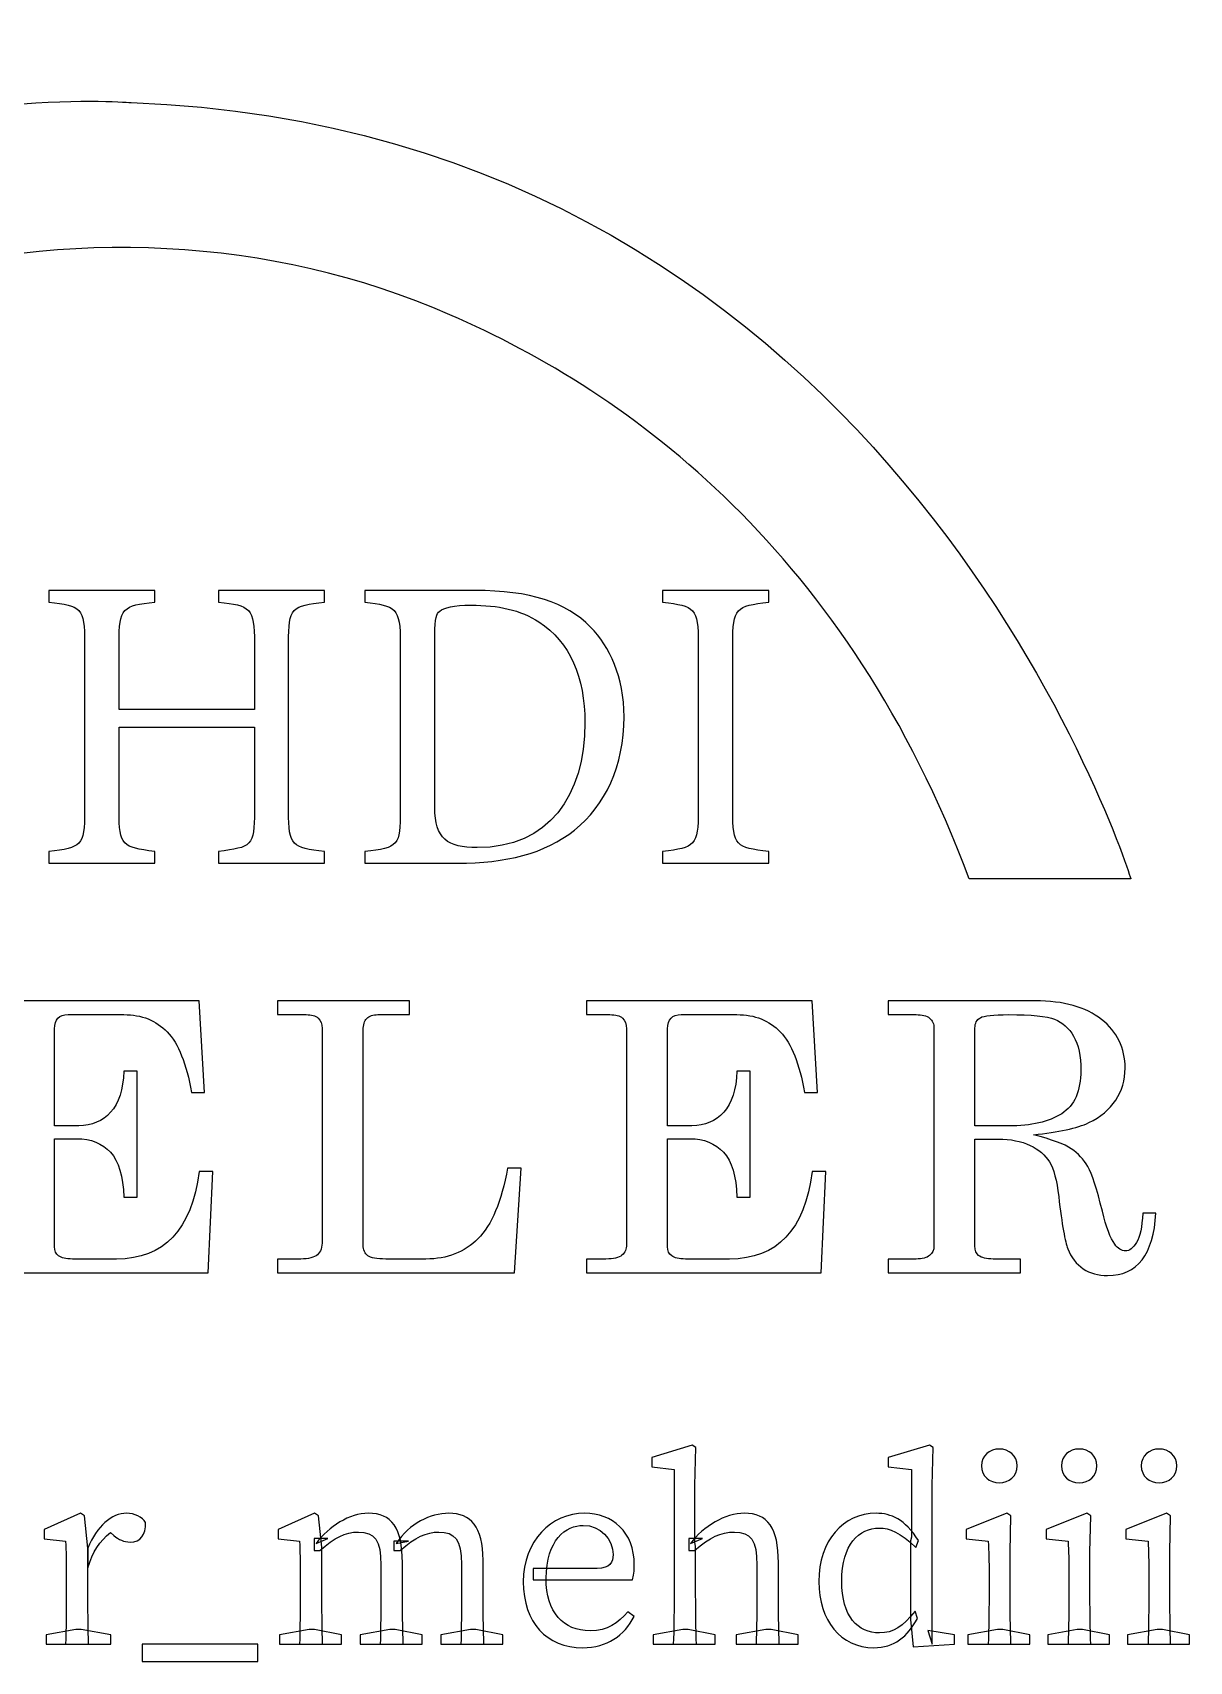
# Model space of a CAD drawing. Header units: millimetres. Extents: x -17 to 16.5, y -15.4 to 14.8.
# Drawn here: x -0.79 to 16.54, y -14.95 to 9.45 of the extents above; entities that cross this region are included whole.
import ezdxf

# ---------------------------------------------------------------- set-up
doc = ezdxf.new("R2010")
doc.units = ezdxf.units.MM
doc.header["$MEASUREMENT"] = 0
doc.layers.add('Layer 1', color=7, linetype='Continuous')

msp = doc.modelspace()

# ---------------------------------------------------------------- linework, layer by layer
at = {"layer": 'Layer 1', "color": 250}
for points, knots in [([(-12.9946, -3.2279), (-12.9946, -3.2279), (-11.08, 3.4419), (-3.1186, 5.708), (-0.2757, 6.5172), (2.7535, 6.399), (5.4645, 5.2215), (8.1954, 4.0357), (11.4279, 1.6344), (13.241, -3.2279), (13.241, -3.2279), (15.6627, -3.2279), (15.6627, -3.2279), (15.6627, -3.2279), (12.1917, 7.9929), (0.6882, 8.3965), (0.6882, 8.3965), (-10.4921, 9.446), (-15.7391, -3.2279), (-15.7391, -3.2279), (-12.9946, -3.2279), (-12.9946, -3.2279)], [0, 0, 0, 0, 0.1428571, 0.1428571, 0.1428571, 0.2857143, 0.2857143, 0.2857143, 0.4285714, 0.4285714, 0.4285714, 0.5714286, 0.5714286, 0.5714286, 0.7142857, 0.7142857, 0.7142857, 0.8571429, 0.8571429, 0.8571429, 1, 1, 1, 1]), ([(3.5865, 0.9149), (3.0943, 0.8646), (3.0467, 0.833), (3.0467, 0.3054), (3.0467, 0.3054), (3.0467, -2.2137), (3.0467, -2.2137), (3.0467, -2.7415), (3.1001, -2.7601), (3.5865, -2.8166), (3.5865, -2.8166), (3.5865, -2.9925), (3.5865, -2.9925), (3.5865, -2.9925), (1.9967, -2.9925), (1.9967, -2.9925), (1.9967, -2.9925), (1.9967, -2.8166), (1.9967, -2.8166), (2.4893, -2.7538), (2.5364, -2.7415), (2.5364, -2.2137), (2.5364, -2.2137), (2.5364, -0.9572), (2.5364, -0.9572), (2.5364, -0.9572), (0.508, -0.9572), (0.508, -0.9572), (0.508, -0.9572), (0.508, -2.2137), (0.508, -2.2137), (0.508, -2.7348), (0.5552, -2.7538), (1.0417, -2.8166), (1.0417, -2.8166), (1.0417, -2.9925), (1.0417, -2.9925), (1.0417, -2.9925), (-0.5421, -2.9925), (-0.5421, -2.9925), (-0.5421, -2.9925), (-0.5421, -2.8166), (-0.5421, -2.8166), (-0.0616, -2.7601), (-0.0082, -2.7415), (-0.0082, -2.2137), (-0.0082, -2.2137), (-0.0082, 0.3054), (-0.0082, 0.3054), (-0.0082, 0.833), (-0.0616, 0.8646), (-0.5421, 0.9149), (-0.5421, 0.9149), (-0.5421, 1.0907), (-0.5421, 1.0907), (-0.5421, 1.0907), (1.0417, 1.0907), (1.0417, 1.0907), (1.0417, 1.0907), (1.0417, 0.9149), (1.0417, 0.9149), (0.5672, 0.8708), (0.508, 0.8269), (0.508, 0.3054), (0.508, 0.3054), (0.508, -0.6933), (0.508, -0.6933), (0.508, -0.6933), (2.5364, -0.6933), (2.5364, -0.6933), (2.5364, -0.6933), (2.5364, 0.3054), (2.5364, 0.3054), (2.5364, 0.8269), (2.4714, 0.8708), (1.9967, 0.9149), (1.9967, 0.9149), (1.9967, 1.0907), (1.9967, 1.0907), (1.9967, 1.0907), (3.5865, 1.0907), (3.5865, 1.0907), (3.5865, 1.0907), (3.5865, 0.9149), (3.5865, 0.9149)], [0, 0, 0, 0, 0.0357143, 0.0357143, 0.0357143, 0.0714286, 0.0714286, 0.0714286, 0.1071429, 0.1071429, 0.1071429, 0.1428571, 0.1428571, 0.1428571, 0.1785714, 0.1785714, 0.1785714, 0.2142857, 0.2142857, 0.2142857, 0.25, 0.25, 0.25, 0.2857143, 0.2857143, 0.2857143, 0.3214286, 0.3214286, 0.3214286, 0.3571429, 0.3571429, 0.3571429, 0.3928571, 0.3928571, 0.3928571, 0.4285714, 0.4285714, 0.4285714, 0.4642857, 0.4642857, 0.4642857, 0.5, 0.5, 0.5, 0.5357143, 0.5357143, 0.5357143, 0.5714286, 0.5714286, 0.5714286, 0.6071429, 0.6071429, 0.6071429, 0.6428571, 0.6428571, 0.6428571, 0.6785714, 0.6785714, 0.6785714, 0.7142857, 0.7142857, 0.7142857, 0.75, 0.75, 0.75, 0.7857143, 0.7857143, 0.7857143, 0.8214286, 0.8214286, 0.8214286, 0.8571429, 0.8571429, 0.8571429, 0.8928571, 0.8928571, 0.8928571, 0.9285714, 0.9285714, 0.9285714, 0.9642857, 0.9642857, 0.9642857, 1, 1, 1, 1]), ([(5.8362, 1.0907), (6.6726, 1.0907), (7.2004, 0.9149), (7.5683, 0.5442), (7.8589, 0.2425), (8.0724, -0.1971), (8.0724, -0.8001), (8.0724, -1.5353), (7.7879, -2.132), (7.3311, -2.4962), (6.88, -2.8545), (6.3047, -2.9925), (5.575, -2.9925), (5.575, -2.9925), (4.1871, -2.9925), (4.1871, -2.9925), (4.1871, -2.9925), (4.1871, -2.8166), (4.1871, -2.8166), (4.6972, -2.7665), (4.721, -2.7224), (4.721, -2.2075), (4.721, -2.2075), (4.721, 0.2992), (4.721, 0.2992), (4.721, 0.8394), (4.6497, 0.8646), (4.1871, 0.9149), (4.1871, 0.9149), (4.1871, 1.0907), (4.1871, 1.0907), (4.1871, 1.0907), (5.8362, 1.0907), (5.8362, 1.0907)], [0, 0, 0, 0, 0.0909091, 0.0909091, 0.0909091, 0.1818182, 0.1818182, 0.1818182, 0.2727273, 0.2727273, 0.2727273, 0.3636364, 0.3636364, 0.3636364, 0.4545455, 0.4545455, 0.4545455, 0.5454545, 0.5454545, 0.5454545, 0.6363636, 0.6363636, 0.6363636, 0.7272727, 0.7272727, 0.7272727, 0.8181818, 0.8181818, 0.8181818, 0.9090909, 0.9090909, 0.9090909, 1, 1, 1, 1]), ([(8.6491, -2.9925), (8.6491, -2.9925), (8.6491, -2.8166), (8.6491, -2.8166), (9.1356, -2.7601), (9.1831, -2.7348), (9.1831, -2.2009), (9.1831, -2.2009), (9.1831, 0.2929), (9.1831, 0.2929), (9.1831, 0.833), (9.1356, 0.8581), (8.6491, 0.9149), (8.6491, 0.9149), (8.6491, 1.0907), (8.6491, 1.0907), (8.6491, 1.0907), (10.2387, 1.0907), (10.2387, 1.0907), (10.2387, 1.0907), (10.2387, 0.9149), (10.2387, 0.9149), (9.7463, 0.8581), (9.6992, 0.833), (9.6992, 0.2929), (9.6992, 0.2929), (9.6992, -2.2009), (9.6992, -2.2009), (9.6992, -2.7415), (9.7463, -2.7601), (10.2387, -2.8166), (10.2387, -2.8166), (10.2387, -2.9925), (10.2387, -2.9925), (10.2387, -2.9925), (8.6491, -2.9925), (8.6491, -2.9925)], [0, 0, 0, 0, 0.0833333, 0.0833333, 0.0833333, 0.1666667, 0.1666667, 0.1666667, 0.25, 0.25, 0.25, 0.3333333, 0.3333333, 0.3333333, 0.4166667, 0.4166667, 0.4166667, 0.5, 0.5, 0.5, 0.5833333, 0.5833333, 0.5833333, 0.6666667, 0.6666667, 0.6666667, 0.75, 0.75, 0.75, 0.8333333, 0.8333333, 0.8333333, 0.9166667, 0.9166667, 0.9166667, 1, 1, 1, 1]), ([(5.2371, -2.1572), (5.2371, -2.628), (5.4269, -2.7601), (5.8717, -2.7601), (6.9393, -2.7601), (7.485, -1.9877), (7.485, -0.888), (7.485, -0.2034), (7.2656, 0.3181), (6.7971, 0.6196), (6.5242, 0.8016), (6.18, 0.8708), (5.7828, 0.8708), (5.5158, 0.8708), (5.3735, 0.833), (5.3139, 0.7829), (5.2605, 0.7453), (5.2371, 0.6761), (5.2371, 0.4311), (5.2371, 0.4311), (5.2371, -2.1572), (5.2371, -2.1572)], [0, 0, 0, 0, 0.1428571, 0.1428571, 0.1428571, 0.2857143, 0.2857143, 0.2857143, 0.4285714, 0.4285714, 0.4285714, 0.5714286, 0.5714286, 0.5714286, 0.7142857, 0.7142857, 0.7142857, 0.8571429, 0.8571429, 0.8571429, 1, 1, 1, 1]), ([(-1.6724, -5.0541), (-1.6724, -5.0541), (1.7062, -5.0541), (1.7062, -5.0541), (1.7062, -5.0541), (1.7875, -6.428), (1.7875, -6.428), (1.7875, -6.428), (1.5939, -6.428), (1.5939, -6.428), (1.5174, -5.9947), (1.3961, -5.6917), (1.2301, -5.5192), (1.064, -5.347), (0.8476, -5.2606), (0.5803, -5.2606), (0.5803, -5.2606), (-0.2542, -5.2606), (-0.2542, -5.2606), (-0.3215, -5.2606), (-0.3725, -5.2779), (-0.4069, -5.3129), (-0.4415, -5.3477), (-0.4587, -5.4011), (-0.4587, -5.4723), (-0.4587, -5.4723), (-0.4587, -6.9237), (-0.4587, -6.9237), (-0.4587, -6.9237), (-0.0935, -6.9237), (-0.0935, -6.9237), (0.102, -6.9237), (0.2606, -6.8565), (0.3823, -6.7225), (0.5038, -6.5885), (0.5693, -6.3828), (0.5789, -6.1058), (0.5789, -6.1058), (0.7781, -6.1058), (0.7781, -6.1058), (0.7781, -6.1058), (0.7781, -7.9922), (0.7781, -7.9922), (0.7781, -7.9922), (0.5789, -7.9922), (0.5789, -7.9922), (0.5693, -7.6799), (0.5032, -7.4563), (0.3791, -7.3215), (0.2558, -7.1867), (0.0875, -7.1191), (-0.1252, -7.1191), (-0.1252, -7.1191), (-0.4587, -7.1191), (-0.4587, -7.1191), (-0.4587, -7.1191), (-0.4587, -8.7383), (-0.4587, -8.7383), (-0.4587, -8.7972), (-0.4381, -8.842), (-0.3969, -8.8734), (-0.3555, -8.9045), (-0.287, -8.9203), (-0.1908, -8.9203), (-0.1908, -8.9203), (0.4687, -8.9203), (0.4687, -8.9203), (1.1846, -8.9203), (1.5973, -8.4829), (1.7062, -7.6094), (1.7062, -7.6094), (1.9143, -7.6094), (1.9143, -7.6094), (1.9143, -7.6094), (1.8419, -9.1267), (1.8419, -9.1267), (1.8419, -9.1267), (-1.6724, -9.1267), (-1.6724, -9.1267), (-1.6724, -9.1267), (-1.6724, -8.9203), (-1.6724, -8.9203), (-1.6724, -8.9203), (-1.3813, -8.9203), (-1.3813, -8.9203), (-1.2679, -8.9203), (-1.188, -8.9013), (-1.142, -8.864), (-1.0959, -8.8262), (-1.0728, -8.7715), (-1.0728, -8.6998), (-1.0728, -8.6998), (-1.0728, -5.4723), (-1.0728, -5.4723), (-1.0728, -5.4011), (-1.0929, -5.3477), (-1.1333, -5.3129), (-1.1738, -5.2779), (-1.2372, -5.2606), (-1.3236, -5.2606), (-1.3236, -5.2606), (-1.6724, -5.2606), (-1.6724, -5.2606), (-1.6724, -5.2606), (-1.6724, -5.0541), (-1.6724, -5.0541)], [0, 0, 0, 0, 0.0285714, 0.0285714, 0.0285714, 0.0571429, 0.0571429, 0.0571429, 0.0857143, 0.0857143, 0.0857143, 0.1142857, 0.1142857, 0.1142857, 0.1428571, 0.1428571, 0.1428571, 0.1714286, 0.1714286, 0.1714286, 0.2, 0.2, 0.2, 0.2285714, 0.2285714, 0.2285714, 0.2571429, 0.2571429, 0.2571429, 0.2857143, 0.2857143, 0.2857143, 0.3142857, 0.3142857, 0.3142857, 0.3428571, 0.3428571, 0.3428571, 0.3714286, 0.3714286, 0.3714286, 0.4, 0.4, 0.4, 0.4285714, 0.4285714, 0.4285714, 0.4571429, 0.4571429, 0.4571429, 0.4857143, 0.4857143, 0.4857143, 0.5142857, 0.5142857, 0.5142857, 0.5428571, 0.5428571, 0.5428571, 0.5714286, 0.5714286, 0.5714286, 0.6, 0.6, 0.6, 0.6285714, 0.6285714, 0.6285714, 0.6571429, 0.6571429, 0.6571429, 0.6857143, 0.6857143, 0.6857143, 0.7142857, 0.7142857, 0.7142857, 0.7428571, 0.7428571, 0.7428571, 0.7714286, 0.7714286, 0.7714286, 0.8, 0.8, 0.8, 0.8285714, 0.8285714, 0.8285714, 0.8571429, 0.8571429, 0.8571429, 0.8857143, 0.8857143, 0.8857143, 0.9142857, 0.9142857, 0.9142857, 0.9428571, 0.9428571, 0.9428571, 0.9714286, 0.9714286, 0.9714286, 1, 1, 1, 1]), ([(2.88, -5.0541), (2.88, -5.0541), (4.8575, -5.0541), (4.8575, -5.0541), (4.8575, -5.0541), (4.8575, -5.2606), (4.8575, -5.2606), (4.8575, -5.2606), (4.3848, -5.2606), (4.3848, -5.2606), (4.3097, -5.2606), (4.2546, -5.2792), (4.219, -5.317), (4.1832, -5.3545), (4.1657, -5.4138), (4.1657, -5.4945), (4.1657, -5.4945), (4.1657, -8.708), (4.1657, -8.708), (4.1657, -8.7852), (4.188, -8.8395), (4.2332, -8.8719), (4.2783, -8.904), (4.369, -8.9203), (4.5054, -8.9203), (4.5054, -8.9203), (5.1042, -8.9203), (5.1042, -8.9203), (5.4227, -8.9203), (5.6836, -8.8187), (5.8858, -8.6155), (6.0883, -8.413), (6.2358, -8.061), (6.3278, -7.5596), (6.3278, -7.5596), (6.5297, -7.5596), (6.5297, -7.5596), (6.5297, -7.5596), (6.4319, -9.1267), (6.4319, -9.1267), (6.4319, -9.1267), (2.88, -9.1267), (2.88, -9.1267), (2.88, -9.1267), (2.88, -8.9203), (2.88, -8.9203), (2.88, -8.9203), (3.2286, -8.9203), (3.2286, -8.9203), (3.3478, -8.9203), (3.4315, -8.8984), (3.4794, -8.8554), (3.5277, -8.8124), (3.5514, -8.7428), (3.5514, -8.6473), (3.5514, -8.6473), (3.5514, -5.467), (3.5514, -5.467), (3.5514, -5.3989), (3.5314, -5.3477), (3.4911, -5.3129), (3.4508, -5.2779), (3.3912, -5.2606), (3.3123, -5.2606), (3.3123, -5.2606), (2.88, -5.2606), (2.88, -5.2606), (2.88, -5.2606), (2.88, -5.0541), (2.88, -5.0541)], [0, 0, 0, 0, 0.0434783, 0.0434783, 0.0434783, 0.0869565, 0.0869565, 0.0869565, 0.1304348, 0.1304348, 0.1304348, 0.173913, 0.173913, 0.173913, 0.2173913, 0.2173913, 0.2173913, 0.2608696, 0.2608696, 0.2608696, 0.3043478, 0.3043478, 0.3043478, 0.3478261, 0.3478261, 0.3478261, 0.3913043, 0.3913043, 0.3913043, 0.4347826, 0.4347826, 0.4347826, 0.4782609, 0.4782609, 0.4782609, 0.5217391, 0.5217391, 0.5217391, 0.5652174, 0.5652174, 0.5652174, 0.6086957, 0.6086957, 0.6086957, 0.6521739, 0.6521739, 0.6521739, 0.6956522, 0.6956522, 0.6956522, 0.7391304, 0.7391304, 0.7391304, 0.7826087, 0.7826087, 0.7826087, 0.826087, 0.826087, 0.826087, 0.8695652, 0.8695652, 0.8695652, 0.9130435, 0.9130435, 0.9130435, 0.9565217, 0.9565217, 0.9565217, 1, 1, 1, 1]), ([(7.5098, -5.0541), (7.5098, -5.0541), (10.8887, -5.0541), (10.8887, -5.0541), (10.8887, -5.0541), (10.9698, -6.428), (10.9698, -6.428), (10.9698, -6.428), (10.7764, -6.428), (10.7764, -6.428), (10.6997, -5.9947), (10.5784, -5.6917), (10.4123, -5.5192), (10.2463, -5.347), (10.03, -5.2606), (9.7629, -5.2606), (9.7629, -5.2606), (8.9282, -5.2606), (8.9282, -5.2606), (8.861, -5.2606), (8.8099, -5.2779), (8.7755, -5.3129), (8.741, -5.3477), (8.7238, -5.4011), (8.7238, -5.4723), (8.7238, -5.4723), (8.7238, -6.9237), (8.7238, -6.9237), (8.7238, -6.9237), (9.0887, -6.9237), (9.0887, -6.9237), (9.2844, -6.9237), (9.4429, -6.8565), (9.5649, -6.7225), (9.6864, -6.5885), (9.7519, -6.3828), (9.7615, -6.1058), (9.7615, -6.1058), (9.9606, -6.1058), (9.9606, -6.1058), (9.9606, -6.1058), (9.9606, -7.9922), (9.9606, -7.9922), (9.9606, -7.9922), (9.7615, -7.9922), (9.7615, -7.9922), (9.7519, -7.6799), (9.6854, -7.4563), (9.5617, -7.3215), (9.4381, -7.1867), (9.27, -7.1191), (9.0573, -7.1191), (9.0573, -7.1191), (8.7238, -7.1191), (8.7238, -7.1191), (8.7238, -7.1191), (8.7238, -8.7383), (8.7238, -8.7383), (8.7238, -8.7972), (8.7442, -8.842), (8.7856, -8.8734), (8.8269, -8.9045), (8.8954, -8.9203), (8.9916, -8.9203), (8.9916, -8.9203), (9.651, -8.9203), (9.651, -8.9203), (10.3669, -8.9203), (10.7796, -8.4829), (10.8887, -7.6094), (10.8887, -7.6094), (11.0965, -7.6094), (11.0965, -7.6094), (11.0965, -7.6094), (11.0245, -9.1267), (11.0245, -9.1267), (11.0245, -9.1267), (7.5098, -9.1267), (7.5098, -9.1267), (7.5098, -9.1267), (7.5098, -8.9203), (7.5098, -8.9203), (7.5098, -8.9203), (7.8012, -8.9203), (7.8012, -8.9203), (7.9147, -8.9203), (7.9941, -8.9013), (8.0403, -8.864), (8.0865, -8.8262), (8.1096, -8.7715), (8.1096, -8.6998), (8.1096, -8.6998), (8.1096, -5.4723), (8.1096, -5.4723), (8.1096, -5.4011), (8.0893, -5.3477), (8.049, -5.3129), (8.0086, -5.2779), (7.9452, -5.2606), (7.8589, -5.2606), (7.8589, -5.2606), (7.5098, -5.2606), (7.5098, -5.2606), (7.5098, -5.2606), (7.5098, -5.0541), (7.5098, -5.0541)], [0, 0, 0, 0, 0.0285714, 0.0285714, 0.0285714, 0.0571429, 0.0571429, 0.0571429, 0.0857143, 0.0857143, 0.0857143, 0.1142857, 0.1142857, 0.1142857, 0.1428571, 0.1428571, 0.1428571, 0.1714286, 0.1714286, 0.1714286, 0.2, 0.2, 0.2, 0.2285714, 0.2285714, 0.2285714, 0.2571429, 0.2571429, 0.2571429, 0.2857143, 0.2857143, 0.2857143, 0.3142857, 0.3142857, 0.3142857, 0.3428571, 0.3428571, 0.3428571, 0.3714286, 0.3714286, 0.3714286, 0.4, 0.4, 0.4, 0.4285714, 0.4285714, 0.4285714, 0.4571429, 0.4571429, 0.4571429, 0.4857143, 0.4857143, 0.4857143, 0.5142857, 0.5142857, 0.5142857, 0.5428571, 0.5428571, 0.5428571, 0.5714286, 0.5714286, 0.5714286, 0.6, 0.6, 0.6, 0.6285714, 0.6285714, 0.6285714, 0.6571429, 0.6571429, 0.6571429, 0.6857143, 0.6857143, 0.6857143, 0.7142857, 0.7142857, 0.7142857, 0.7428571, 0.7428571, 0.7428571, 0.7714286, 0.7714286, 0.7714286, 0.8, 0.8, 0.8, 0.8285714, 0.8285714, 0.8285714, 0.8571429, 0.8571429, 0.8571429, 0.8857143, 0.8857143, 0.8857143, 0.9142857, 0.9142857, 0.9142857, 0.9428571, 0.9428571, 0.9428571, 0.9714286, 0.9714286, 0.9714286, 1, 1, 1, 1]), ([(12.0274, -5.0541), (12.0274, -5.0541), (14.2302, -5.0541), (14.2302, -5.0541), (14.6567, -5.0541), (14.9877, -5.1468), (15.2233, -5.3322), (15.4587, -5.5174), (15.5765, -5.7609), (15.5765, -6.0617), (15.5765, -6.2417), (15.53, -6.4018), (15.4367, -6.5422), (15.3432, -6.6827), (15.2089, -6.7946), (15.0329, -6.8784), (14.8572, -6.9617), (14.5809, -7.0221), (14.204, -7.0583), (14.4782, -7.1299), (14.667, -7.2005), (14.7707, -7.2693), (14.874, -7.3382), (14.9571, -7.4271), (15.0194, -7.5363), (15.0818, -7.6454), (15.1538, -7.868), (15.2355, -8.2039), (15.2936, -8.4447), (15.3554, -8.6089), (15.4208, -8.6971), (15.4707, -8.7647), (15.5245, -8.7989), (15.5823, -8.7989), (15.6416, -8.7989), (15.6971, -8.7573), (15.7481, -8.6733), (15.7991, -8.5901), (15.8301, -8.4427), (15.8418, -8.2317), (15.8418, -8.2317), (16.0378, -8.2317), (16.0378, -8.2317), (16.0012, -8.8558), (15.7601, -9.1679), (15.314, -9.1679), (15.1737, -9.1679), (15.0522, -9.1338), (14.9495, -9.066), (14.8465, -8.9979), (14.7693, -8.8981), (14.7173, -8.7658), (14.677, -8.6666), (14.6319, -8.407), (14.5819, -7.9866), (14.5529, -7.7424), (14.5072, -7.5692), (14.4448, -7.4662), (14.3825, -7.3635), (14.2849, -7.2806), (14.1523, -7.2181), (14.0196, -7.1562), (13.8612, -7.1247), (13.6765, -7.1247), (13.6765, -7.1247), (13.3276, -7.1247), (13.3276, -7.1247), (13.3276, -7.1247), (13.3276, -8.7245), (13.3276, -8.7245), (13.3276, -8.7923), (13.3458, -8.8402), (13.3823, -8.8678), (13.4284, -8.9027), (13.5005, -8.9203), (13.5987, -8.9203), (13.5987, -8.9203), (14.0079, -8.9203), (14.0079, -8.9203), (14.0079, -8.9203), (14.0079, -9.1267), (14.0079, -9.1267), (14.0079, -9.1267), (12.0274, -9.1267), (12.0274, -9.1267), (12.0274, -9.1267), (12.0274, -8.9203), (12.0274, -8.9203), (12.0274, -8.9203), (12.4456, -8.9203), (12.4456, -8.9203), (12.5376, -8.9203), (12.6055, -8.9027), (12.6489, -8.8678), (12.6919, -8.8332), (12.7137, -8.7852), (12.7137, -8.7245), (12.7137, -8.7245), (12.7137, -5.4694), (12.7137, -5.4694), (12.7137, -5.4), (12.6916, -5.3477), (12.6471, -5.3129), (12.603, -5.2779), (12.5359, -5.2606), (12.4456, -5.2606), (12.4456, -5.2606), (12.0274, -5.2606), (12.0274, -5.2606), (12.0274, -5.2606), (12.0274, -5.0541), (12.0274, -5.0541)], [0, 0, 0, 0, 0.027027, 0.027027, 0.027027, 0.0540541, 0.0540541, 0.0540541, 0.0810811, 0.0810811, 0.0810811, 0.1081081, 0.1081081, 0.1081081, 0.1351351, 0.1351351, 0.1351351, 0.1621622, 0.1621622, 0.1621622, 0.1891892, 0.1891892, 0.1891892, 0.2162162, 0.2162162, 0.2162162, 0.2432432, 0.2432432, 0.2432432, 0.2702703, 0.2702703, 0.2702703, 0.2972973, 0.2972973, 0.2972973, 0.3243243, 0.3243243, 0.3243243, 0.3513514, 0.3513514, 0.3513514, 0.3783784, 0.3783784, 0.3783784, 0.4054054, 0.4054054, 0.4054054, 0.4324324, 0.4324324, 0.4324324, 0.4594595, 0.4594595, 0.4594595, 0.4864865, 0.4864865, 0.4864865, 0.5135135, 0.5135135, 0.5135135, 0.5405405, 0.5405405, 0.5405405, 0.5675676, 0.5675676, 0.5675676, 0.5945946, 0.5945946, 0.5945946, 0.6216216, 0.6216216, 0.6216216, 0.6486486, 0.6486486, 0.6486486, 0.6756757, 0.6756757, 0.6756757, 0.7027027, 0.7027027, 0.7027027, 0.7297297, 0.7297297, 0.7297297, 0.7567568, 0.7567568, 0.7567568, 0.7837838, 0.7837838, 0.7837838, 0.8108108, 0.8108108, 0.8108108, 0.8378378, 0.8378378, 0.8378378, 0.8648649, 0.8648649, 0.8648649, 0.8918919, 0.8918919, 0.8918919, 0.9189189, 0.9189189, 0.9189189, 0.9459459, 0.9459459, 0.9459459, 0.972973, 0.972973, 0.972973, 1, 1, 1, 1]), ([(13.3276, -6.9264), (13.3276, -6.9264), (13.8322, -6.9264), (13.8322, -6.9264), (14.1705, -6.9264), (14.4351, -6.8654), (14.6264, -6.7437), (14.8175, -6.6216), (14.9133, -6.405), (14.9133, -6.0935), (14.9133, -5.879), (14.8772, -5.7093), (14.8051, -5.5852), (14.7332, -5.4603), (14.6384, -5.3753), (14.5212, -5.3294), (14.4041, -5.2835), (14.1733, -5.2606), (13.8295, -5.2606), (13.6025, -5.2606), (13.4622, -5.2758), (13.4085, -5.3061), (13.3545, -5.3362), (13.3276, -5.388), (13.3276, -5.461), (13.3276, -5.461), (13.3276, -6.9264), (13.3276, -6.9264)], [0, 0, 0, 0, 0.1111111, 0.1111111, 0.1111111, 0.2222222, 0.2222222, 0.2222222, 0.3333333, 0.3333333, 0.3333333, 0.4444444, 0.4444444, 0.4444444, 0.5555556, 0.5555556, 0.5555556, 0.6666667, 0.6666667, 0.6666667, 0.7777778, 0.7777778, 0.7777778, 0.8888889, 0.8888889, 0.8888889, 1, 1, 1, 1]), ([(8.8221, -12.0713), (8.8221, -12.0713), (8.4879, -12.0311), (8.4879, -12.0311), (8.4879, -12.0311), (8.4879, -11.8904), (8.4879, -11.8904), (8.4879, -11.8904), (9.0918, -11.709), (9.0918, -11.709), (9.0918, -11.709), (9.1483, -11.7414), (9.1483, -11.7414), (9.1483, -11.7414), (9.1321, -12.313), (9.1321, -12.313), (9.1321, -12.313), (9.1321, -13.1667), (9.1321, -13.1667), (9.1321, -13.1667), (9.1441, -13.219), (9.1441, -13.219), (9.1441, -13.219), (9.1441, -13.8433), (9.1441, -13.8433), (9.1441, -14.0928), (9.1483, -14.5076), (9.1563, -14.6886), (9.1563, -14.6886), (8.8099, -14.6886), (8.8099, -14.6886), (8.8182, -14.5076), (8.8221, -14.0928), (8.8221, -13.8433), (8.8221, -13.8433), (8.8221, -12.0713), (8.8221, -12.0713)], [0, 0, 0, 0, 0.0833333, 0.0833333, 0.0833333, 0.1666667, 0.1666667, 0.1666667, 0.25, 0.25, 0.25, 0.3333333, 0.3333333, 0.3333333, 0.4166667, 0.4166667, 0.4166667, 0.5, 0.5, 0.5, 0.5833333, 0.5833333, 0.5833333, 0.6666667, 0.6666667, 0.6666667, 0.75, 0.75, 0.75, 0.8333333, 0.8333333, 0.8333333, 0.9166667, 0.9166667, 0.9166667, 1, 1, 1, 1]), ([(13.0189, -14.5478), (13.0189, -14.5478), (13.0189, -14.6886), (13.0189, -14.6886), (13.0189, -14.6886), (12.4029, -14.7289), (12.4029, -14.7289), (12.4029, -14.7289), (12.3626, -14.3182), (12.3626, -14.3182), (12.3626, -14.3182), (12.3626, -13.1385), (12.3626, -13.1385), (12.3626, -13.1385), (12.3747, -13.086), (12.3747, -13.086), (12.3747, -13.086), (12.3747, -12.0713), (12.3747, -12.0713), (12.3747, -12.0713), (12.0284, -12.0311), (12.0284, -12.0311), (12.0284, -12.0311), (12.0284, -11.8904), (12.0284, -11.8904), (12.0284, -11.8904), (12.6444, -11.709), (12.6444, -11.709), (12.6444, -11.709), (12.7008, -11.7414), (12.7008, -11.7414), (12.7008, -11.7414), (12.6847, -12.313), (12.6847, -12.313), (12.6847, -12.313), (12.6847, -14.6886), (12.6847, -14.6886), (12.6847, -14.6886), (12.6202, -14.4833), (12.6202, -14.4833), (12.6202, -14.4833), (13.0189, -14.5478), (13.0189, -14.5478)], [0, 0, 0, 0, 0.0714286, 0.0714286, 0.0714286, 0.1428571, 0.1428571, 0.1428571, 0.2142857, 0.2142857, 0.2142857, 0.2857143, 0.2857143, 0.2857143, 0.3571429, 0.3571429, 0.3571429, 0.4285714, 0.4285714, 0.4285714, 0.5, 0.5, 0.5, 0.5714286, 0.5714286, 0.5714286, 0.6428571, 0.6428571, 0.6428571, 0.7142857, 0.7142857, 0.7142857, 0.7857143, 0.7857143, 0.7857143, 0.8571429, 0.8571429, 0.8571429, 0.9285714, 0.9285714, 0.9285714, 1, 1, 1, 1]), ([(13.4264, -12.0191), (13.4264, -11.866), (13.5432, -11.7656), (13.6924, -11.7656), (13.8412, -11.7656), (13.958, -11.866), (13.958, -12.0191), (13.958, -12.1684), (13.8412, -12.2728), (13.6924, -12.2728), (13.5432, -12.2728), (13.4264, -12.1684), (13.4264, -12.0191)], [0, 0, 0, 0, 0.25, 0.25, 0.25, 0.5, 0.5, 0.5, 0.75, 0.75, 0.75, 1, 1, 1, 1]), ([(14.6225, -12.0191), (14.6225, -11.866), (14.7394, -11.7656), (14.8885, -11.7656), (15.0373, -11.7656), (15.1542, -11.866), (15.1542, -12.0191), (15.1542, -12.1684), (15.0373, -12.2728), (14.8885, -12.2728), (14.7394, -12.2728), (14.6225, -12.1684), (14.6225, -12.0191)], [0, 0, 0, 0, 0.25, 0.25, 0.25, 0.5, 0.5, 0.5, 0.75, 0.75, 0.75, 1, 1, 1, 1]), ([(15.8191, -12.0191), (15.8191, -11.866), (15.9358, -11.7656), (16.0846, -11.7656), (16.2339, -11.7656), (16.3506, -11.866), (16.3506, -12.0191), (16.3506, -12.1684), (16.2339, -12.2728), (16.0846, -12.2728), (15.9358, -12.2728), (15.8191, -12.1684), (15.8191, -12.0191)], [0, 0, 0, 0, 0.25, 0.25, 0.25, 0.5, 0.5, 0.5, 0.75, 0.75, 0.75, 1, 1, 1, 1]), ([(0.0407, -13.5426), (0.0407, -13.5426), (0.0407, -13.8433), (0.0407, -13.8433), (0.0407, -14.0928), (0.0448, -14.5076), (0.0527, -14.6886), (0.0527, -14.6886), (-0.2935, -14.6886), (-0.2935, -14.6886), (-0.2854, -14.5076), (-0.2815, -14.0928), (-0.2815, -13.8433), (-0.2815, -13.8433), (-0.2815, -13.6539), (-0.2815, -13.6539), (-0.2815, -13.4324), (-0.2854, -13.3074), (-0.2935, -13.1466), (-0.2935, -13.1466), (-0.6157, -13.1107), (-0.6157, -13.1107), (-0.6157, -13.1107), (-0.6157, -12.9691), (-0.6157, -12.9691), (-0.6157, -12.9691), (-0.0681, -12.7278), (-0.0681, -12.7278), (-0.0681, -12.7278), (-0.0076, -12.7681), (-0.0076, -12.7681), (-0.0076, -12.7681), (0.0385, -13.2483), (0.0385, -13.2483), (0.0385, -13.2483), (0.0407, -13.5426), (0.0407, -13.5426)], [0, 0, 0, 0, 0.0833333, 0.0833333, 0.0833333, 0.1666667, 0.1666667, 0.1666667, 0.25, 0.25, 0.25, 0.3333333, 0.3333333, 0.3333333, 0.4166667, 0.4166667, 0.4166667, 0.5, 0.5, 0.5, 0.5833333, 0.5833333, 0.5833333, 0.6666667, 0.6666667, 0.6666667, 0.75, 0.75, 0.75, 0.8333333, 0.8333333, 0.8333333, 0.9166667, 0.9166667, 0.9166667, 1, 1, 1, 1]), ([(0.0385, -13.2483), (0.1732, -12.9217), (0.4004, -12.7278), (0.6207, -12.7278), (0.7374, -12.7278), (0.858, -12.7843), (0.9062, -12.8647), (0.9062, -13.0539), (0.8339, -13.1586), (0.6731, -13.1586), (0.5803, -13.1586), (0.5038, -13.1226), (0.4312, -13.062), (0.4312, -13.062), (0.3794, -13.0177), (0.3794, -13.0177), (0.2194, -13.1402), (0.1142, -13.3098), (0.0407, -13.5426), (0.0407, -13.5426), (0.0385, -13.2483), (0.0385, -13.2483)], [0, 0, 0, 0, 0.1428571, 0.1428571, 0.1428571, 0.2857143, 0.2857143, 0.2857143, 0.4285714, 0.4285714, 0.4285714, 0.5714286, 0.5714286, 0.5714286, 0.7142857, 0.7142857, 0.7142857, 0.8571429, 0.8571429, 0.8571429, 1, 1, 1, 1]), ([(3.211, -14.6886), (3.219, -14.5076), (3.2231, -14.0928), (3.2231, -13.8433), (3.2231, -13.8433), (3.2231, -13.6539), (3.2231, -13.6539), (3.2231, -13.4324), (3.219, -13.3074), (3.211, -13.1466), (3.211, -13.1466), (2.889, -13.1107), (2.889, -13.1107), (2.889, -13.1107), (2.889, -12.9691), (2.889, -12.9691), (2.889, -12.9691), (3.4367, -12.7278), (3.4367, -12.7278), (3.4367, -12.7278), (3.4969, -12.7681), (3.4969, -12.7681), (3.4969, -12.7681), (3.5452, -13.2351), (3.5452, -13.2351), (3.5452, -13.2351), (3.5452, -13.8433), (3.5452, -13.8433), (3.5452, -14.0928), (3.5493, -14.5076), (3.5573, -14.6886), (3.5573, -14.6886), (3.211, -14.6886), (3.211, -14.6886)], [0, 0, 0, 0, 0.0909091, 0.0909091, 0.0909091, 0.1818182, 0.1818182, 0.1818182, 0.2727273, 0.2727273, 0.2727273, 0.3636364, 0.3636364, 0.3636364, 0.4545455, 0.4545455, 0.4545455, 0.5454545, 0.5454545, 0.5454545, 0.6363636, 0.6363636, 0.6363636, 0.7272727, 0.7272727, 0.7272727, 0.8181818, 0.8181818, 0.8181818, 0.9090909, 0.9090909, 0.9090909, 1, 1, 1, 1]), ([(4.753, -13.4725), (4.753, -13.4725), (4.753, -13.8433), (4.753, -13.8433), (4.753, -14.1009), (4.7572, -14.5076), (4.7651, -14.6886), (4.7651, -14.6886), (4.4188, -14.6886), (4.4188, -14.6886), (4.4271, -14.5076), (4.431, -14.1009), (4.431, -13.8433), (4.431, -13.8433), (4.431, -13.505), (4.431, -13.505), (4.431, -13.1303), (4.3345, -13.0094), (4.093, -13.0094), (3.8956, -13.0094), (3.7385, -13.0901), (3.5132, -13.2877), (3.5132, -13.2877), (3.4285, -13.2877), (3.4285, -13.2877), (3.4285, -13.2877), (3.4285, -13.1064), (3.4285, -13.1064), (3.4285, -13.1064), (3.6338, -13.1064), (3.6338, -13.1064), (3.6338, -13.1064), (3.4608, -13.1787), (3.4608, -13.1787), (3.6499, -12.925), (3.96, -12.7278), (4.2418, -12.7278), (4.5881, -12.7278), (4.753, -12.9413), (4.753, -13.4725)], [0, 0, 0, 0, 0.0769231, 0.0769231, 0.0769231, 0.1538462, 0.1538462, 0.1538462, 0.2307692, 0.2307692, 0.2307692, 0.3076923, 0.3076923, 0.3076923, 0.3846154, 0.3846154, 0.3846154, 0.4615385, 0.4615385, 0.4615385, 0.5384615, 0.5384615, 0.5384615, 0.6153846, 0.6153846, 0.6153846, 0.6923077, 0.6923077, 0.6923077, 0.7692308, 0.7692308, 0.7692308, 0.8461538, 0.8461538, 0.8461538, 0.9230769, 0.9230769, 0.9230769, 1, 1, 1, 1]), ([(5.9613, -13.4284), (5.9613, -13.4284), (5.9613, -13.8433), (5.9613, -13.8433), (5.9613, -14.1009), (5.965, -14.5076), (5.9733, -14.6886), (5.9733, -14.6886), (5.6271, -14.6886), (5.6271, -14.6886), (5.6349, -14.5076), (5.6391, -14.1009), (5.6391, -13.8433), (5.6391, -13.8433), (5.6391, -13.4969), (5.6391, -13.4969), (5.6391, -13.1183), (5.5344, -13.0094), (5.2967, -13.0094), (5.1154, -13.0094), (4.9464, -13.0824), (4.721, -13.2877), (4.721, -13.2877), (4.6242, -13.2877), (4.6242, -13.2877), (4.6242, -13.2877), (4.6242, -13.1466), (4.6242, -13.1466), (4.6242, -13.1466), (4.8419, -13.1466), (4.8419, -13.1466), (4.8419, -13.1466), (4.6565, -13.1787), (4.6565, -13.1787), (4.866, -12.8806), (5.1637, -12.7278), (5.4496, -12.7278), (5.7718, -12.7278), (5.9613, -12.9293), (5.9613, -13.4284)], [0, 0, 0, 0, 0.0769231, 0.0769231, 0.0769231, 0.1538462, 0.1538462, 0.1538462, 0.2307692, 0.2307692, 0.2307692, 0.3076923, 0.3076923, 0.3076923, 0.3846154, 0.3846154, 0.3846154, 0.4615385, 0.4615385, 0.4615385, 0.5384615, 0.5384615, 0.5384615, 0.6153846, 0.6153846, 0.6153846, 0.6923077, 0.6923077, 0.6923077, 0.7692308, 0.7692308, 0.7692308, 0.8461538, 0.8461538, 0.8461538, 0.9230769, 0.9230769, 0.9230769, 1, 1, 1, 1]), ([(8.2257, -13.4969), (8.2257, -13.5894), (8.2133, -13.6701), (8.1974, -13.7223), (8.1974, -13.7223), (6.7116, -13.7223), (6.7116, -13.7223), (6.7116, -13.7223), (6.7116, -13.553), (6.7116, -13.553), (6.7116, -13.553), (7.67, -13.553), (7.67, -13.553), (7.8633, -13.553), (7.9074, -13.4605), (7.9074, -13.3477), (7.9074, -13.1183), (7.7141, -12.9088), (7.4606, -12.9088), (7.2029, -12.9088), (6.9048, -13.1265), (6.9048, -13.7022), (6.9048, -14.2138), (7.1625, -14.4874), (7.5653, -14.4874), (7.823, -14.4874), (7.9838, -14.3707), (8.1289, -14.2014), (8.1289, -14.2014), (8.2215, -14.2737), (8.2215, -14.2737), (8.0766, -14.5598), (7.8189, -14.7411), (7.4526, -14.7411), (6.9128, -14.7411), (6.5628, -14.3664), (6.5628, -13.7547), (6.5628, -13.1385), (6.9813, -12.7278), (7.4806, -12.7278), (7.8954, -12.7278), (8.2257, -13.0094), (8.2257, -13.4969)], [0, 0, 0, 0, 0.0714286, 0.0714286, 0.0714286, 0.1428571, 0.1428571, 0.1428571, 0.2142857, 0.2142857, 0.2142857, 0.2857143, 0.2857143, 0.2857143, 0.3571429, 0.3571429, 0.3571429, 0.4285714, 0.4285714, 0.4285714, 0.5, 0.5, 0.5, 0.5714286, 0.5714286, 0.5714286, 0.6428571, 0.6428571, 0.6428571, 0.7142857, 0.7142857, 0.7142857, 0.7857143, 0.7857143, 0.7857143, 0.8571429, 0.8571429, 0.8571429, 0.9285714, 0.9285714, 0.9285714, 1, 1, 1, 1]), ([(10.3844, -13.4725), (10.3844, -13.4725), (10.3844, -13.8433), (10.3844, -13.8433), (10.3844, -14.1009), (10.3885, -14.5076), (10.3965, -14.6886), (10.3965, -14.6886), (10.0502, -14.6886), (10.0502, -14.6886), (10.0582, -14.5076), (10.0623, -14.1009), (10.0623, -13.8433), (10.0623, -13.8433), (10.0623, -13.505), (10.0623, -13.505), (10.0623, -13.1303), (9.9654, -13.0094), (9.724, -13.0094), (9.5228, -13.0094), (9.3577, -13.0824), (9.1283, -13.2877), (9.1283, -13.2877), (9.0436, -13.2877), (9.0436, -13.2877), (9.0436, -13.2877), (9.0436, -13.1064), (9.0436, -13.1064), (9.0436, -13.1064), (9.2489, -13.1064), (9.2489, -13.1064), (9.2489, -13.1064), (9.0676, -13.1787), (9.0676, -13.1787), (9.2571, -12.925), (9.5872, -12.7278), (9.8731, -12.7278), (10.2194, -12.7278), (10.3844, -12.9413), (10.3844, -13.4725)], [0, 0, 0, 0, 0.0769231, 0.0769231, 0.0769231, 0.1538462, 0.1538462, 0.1538462, 0.2307692, 0.2307692, 0.2307692, 0.3076923, 0.3076923, 0.3076923, 0.3846154, 0.3846154, 0.3846154, 0.4615385, 0.4615385, 0.4615385, 0.5384615, 0.5384615, 0.5384615, 0.6153846, 0.6153846, 0.6153846, 0.6923077, 0.6923077, 0.6923077, 0.7692308, 0.7692308, 0.7692308, 0.8461538, 0.8461538, 0.8461538, 0.9230769, 0.9230769, 0.9230769, 1, 1, 1, 1]), ([(11.8995, -14.5195), (12.1049, -14.5195), (12.2458, -14.4311), (12.4312, -14.1932), (12.4312, -14.1932), (12.4673, -14.3022), (12.4673, -14.3022), (12.3143, -14.5761), (12.1248, -14.7411), (11.8111, -14.7411), (11.3198, -14.7411), (10.9898, -14.3341), (10.9898, -13.7506), (10.9898, -13.1385), (11.3517, -12.7278), (11.8471, -12.7278), (12.0766, -12.7278), (12.2741, -12.8203), (12.4835, -13.1346), (12.4835, -13.1346), (12.4432, -13.2394), (12.4432, -13.2394), (12.2096, -13.0136), (12.0483, -12.9494), (11.8954, -12.9494), (11.5936, -12.9494), (11.3318, -13.1907), (11.3318, -13.7425), (11.3318, -14.278), (11.5734, -14.5195), (11.8995, -14.5195)], [0, 0, 0, 0, 0.1, 0.1, 0.1, 0.2, 0.2, 0.2, 0.3, 0.3, 0.3, 0.4, 0.4, 0.4, 0.5, 0.5, 0.5, 0.6, 0.6, 0.6, 0.7, 0.7, 0.7, 0.8, 0.8, 0.8, 0.9, 0.9, 0.9, 1, 1, 1, 1]), ([(13.527, -14.6886), (13.5353, -14.5076), (13.5391, -14.0928), (13.5391, -13.8433), (13.5391, -13.8433), (13.5391, -13.6539), (13.5391, -13.6539), (13.5391, -13.4324), (13.5353, -13.3074), (13.527, -13.1466), (13.527, -13.1466), (13.1969, -13.1107), (13.1969, -13.1107), (13.1969, -13.1107), (13.1969, -12.9691), (13.1969, -12.9691), (13.1969, -12.9691), (13.8051, -12.7278), (13.8051, -12.7278), (13.8051, -12.7278), (13.8653, -12.7681), (13.8653, -12.7681), (13.8653, -12.7681), (13.8533, -13.3117), (13.8533, -13.3117), (13.8533, -13.3117), (13.8533, -13.8433), (13.8533, -13.8433), (13.8533, -14.0928), (13.8575, -14.5076), (13.8653, -14.6886), (13.8653, -14.6886), (13.527, -14.6886), (13.527, -14.6886)], [0, 0, 0, 0, 0.0909091, 0.0909091, 0.0909091, 0.1818182, 0.1818182, 0.1818182, 0.2727273, 0.2727273, 0.2727273, 0.3636364, 0.3636364, 0.3636364, 0.4545455, 0.4545455, 0.4545455, 0.5454545, 0.5454545, 0.5454545, 0.6363636, 0.6363636, 0.6363636, 0.7272727, 0.7272727, 0.7272727, 0.8181818, 0.8181818, 0.8181818, 0.9090909, 0.9090909, 0.9090909, 1, 1, 1, 1]), ([(14.7231, -14.6886), (14.7314, -14.5076), (14.7352, -14.0928), (14.7352, -13.8433), (14.7352, -13.8433), (14.7352, -13.6539), (14.7352, -13.6539), (14.7352, -13.4324), (14.7314, -13.3074), (14.7231, -13.1466), (14.7231, -13.1466), (14.3931, -13.1107), (14.3931, -13.1107), (14.3931, -13.1107), (14.3931, -12.9691), (14.3931, -12.9691), (14.3931, -12.9691), (15.0012, -12.7278), (15.0012, -12.7278), (15.0012, -12.7278), (15.0614, -12.7681), (15.0614, -12.7681), (15.0614, -12.7681), (15.0495, -13.3117), (15.0495, -13.3117), (15.0495, -13.3117), (15.0495, -13.8433), (15.0495, -13.8433), (15.0495, -14.0928), (15.0536, -14.5076), (15.0614, -14.6886), (15.0614, -14.6886), (14.7231, -14.6886), (14.7231, -14.6886)], [0, 0, 0, 0, 0.0909091, 0.0909091, 0.0909091, 0.1818182, 0.1818182, 0.1818182, 0.2727273, 0.2727273, 0.2727273, 0.3636364, 0.3636364, 0.3636364, 0.4545455, 0.4545455, 0.4545455, 0.5454545, 0.5454545, 0.5454545, 0.6363636, 0.6363636, 0.6363636, 0.7272727, 0.7272727, 0.7272727, 0.8181818, 0.8181818, 0.8181818, 0.9090909, 0.9090909, 0.9090909, 1, 1, 1, 1]), ([(15.9197, -14.6886), (15.9279, -14.5076), (15.9316, -14.0928), (15.9316, -13.8433), (15.9316, -13.8433), (15.9316, -13.6539), (15.9316, -13.6539), (15.9316, -13.4324), (15.9279, -13.3074), (15.9197, -13.1466), (15.9197, -13.1466), (15.5896, -13.1107), (15.5896, -13.1107), (15.5896, -13.1107), (15.5896, -12.9691), (15.5896, -12.9691), (15.5896, -12.9691), (16.1976, -12.7278), (16.1976, -12.7278), (16.1976, -12.7278), (16.258, -12.7681), (16.258, -12.7681), (16.258, -12.7681), (16.2459, -13.3117), (16.2459, -13.3117), (16.2459, -13.3117), (16.2459, -13.8433), (16.2459, -13.8433), (16.2459, -14.0928), (16.25, -14.5076), (16.258, -14.6886), (16.258, -14.6886), (15.9197, -14.6886), (15.9197, -14.6886)], [0, 0, 0, 0, 0.0909091, 0.0909091, 0.0909091, 0.1818182, 0.1818182, 0.1818182, 0.2727273, 0.2727273, 0.2727273, 0.3636364, 0.3636364, 0.3636364, 0.4545455, 0.4545455, 0.4545455, 0.5454545, 0.5454545, 0.5454545, 0.6363636, 0.6363636, 0.6363636, 0.7272727, 0.7272727, 0.7272727, 0.8181818, 0.8181818, 0.8181818, 0.9090909, 0.9090909, 0.9090909, 1, 1, 1, 1]), ([(-0.5834, -14.5478), (-0.5834, -14.5478), (-0.1405, -14.4671), (-0.1405, -14.4671), (-0.1405, -14.4671), (-0.0599, -14.4671), (-0.0599, -14.4671), (-0.0599, -14.4671), (0.383, -14.5478), (0.383, -14.5478), (0.383, -14.5478), (0.383, -14.6886), (0.383, -14.6886), (0.383, -14.6886), (-0.5834, -14.6886), (-0.5834, -14.6886), (-0.5834, -14.6886), (-0.5834, -14.5478), (-0.5834, -14.5478)], [0, 0, 0, 0, 0.1666667, 0.1666667, 0.1666667, 0.3333333, 0.3333333, 0.3333333, 0.5, 0.5, 0.5, 0.6666667, 0.6666667, 0.6666667, 0.8333333, 0.8333333, 0.8333333, 1, 1, 1, 1]), ([(3.8391, -14.5478), (3.8391, -14.5478), (3.8391, -14.6886), (3.8391, -14.6886), (3.8391, -14.6886), (2.913, -14.6886), (2.913, -14.6886), (2.913, -14.6886), (2.913, -14.5478), (2.913, -14.5478), (2.913, -14.5478), (3.3561, -14.4671), (3.3561, -14.4671), (3.3561, -14.4671), (3.4367, -14.4671), (3.4367, -14.4671), (3.4367, -14.4671), (3.8391, -14.5478), (3.8391, -14.5478)], [0, 0, 0, 0, 0.1666667, 0.1666667, 0.1666667, 0.3333333, 0.3333333, 0.3333333, 0.5, 0.5, 0.5, 0.6666667, 0.6666667, 0.6666667, 0.8333333, 0.8333333, 0.8333333, 1, 1, 1, 1]), ([(4.6446, -14.4671), (4.6446, -14.4671), (5.0472, -14.5478), (5.0472, -14.5478), (5.0472, -14.5478), (5.0472, -14.6886), (5.0472, -14.6886), (5.0472, -14.6886), (4.1209, -14.6886), (4.1209, -14.6886), (4.1209, -14.6886), (4.1209, -14.5478), (4.1209, -14.5478), (4.1209, -14.5478), (4.5639, -14.4671), (4.5639, -14.4671), (4.5639, -14.4671), (4.6446, -14.4671), (4.6446, -14.4671)], [0, 0, 0, 0, 0.1666667, 0.1666667, 0.1666667, 0.3333333, 0.3333333, 0.3333333, 0.5, 0.5, 0.5, 0.6666667, 0.6666667, 0.6666667, 0.8333333, 0.8333333, 0.8333333, 1, 1, 1, 1]), ([(5.8524, -14.4671), (5.8524, -14.4671), (6.2551, -14.5478), (6.2551, -14.5478), (6.2551, -14.5478), (6.2551, -14.6886), (6.2551, -14.6886), (6.2551, -14.6886), (5.329, -14.6886), (5.329, -14.6886), (5.329, -14.6886), (5.329, -14.5478), (5.329, -14.5478), (5.329, -14.5478), (5.7718, -14.4671), (5.7718, -14.4671), (5.7718, -14.4671), (5.8524, -14.4671), (5.8524, -14.4671)], [0, 0, 0, 0, 0.1666667, 0.1666667, 0.1666667, 0.3333333, 0.3333333, 0.3333333, 0.5, 0.5, 0.5, 0.6666667, 0.6666667, 0.6666667, 0.8333333, 0.8333333, 0.8333333, 1, 1, 1, 1]), ([(9.4342, -14.5478), (9.4342, -14.5478), (9.4342, -14.6886), (9.4342, -14.6886), (9.4342, -14.6886), (8.5082, -14.6886), (8.5082, -14.6886), (8.5082, -14.6886), (8.5082, -14.5478), (8.5082, -14.5478), (8.5082, -14.5478), (8.9509, -14.4671), (8.9509, -14.4671), (8.9509, -14.4671), (9.0316, -14.4671), (9.0316, -14.4671), (9.0316, -14.4671), (9.4342, -14.5478), (9.4342, -14.5478)], [0, 0, 0, 0, 0.1666667, 0.1666667, 0.1666667, 0.3333333, 0.3333333, 0.3333333, 0.5, 0.5, 0.5, 0.6666667, 0.6666667, 0.6666667, 0.8333333, 0.8333333, 0.8333333, 1, 1, 1, 1]), ([(10.2755, -14.4671), (10.2755, -14.4671), (10.6783, -14.5478), (10.6783, -14.5478), (10.6783, -14.5478), (10.6783, -14.6886), (10.6783, -14.6886), (10.6783, -14.6886), (9.7522, -14.6886), (9.7522, -14.6886), (9.7522, -14.6886), (9.7522, -14.5478), (9.7522, -14.5478), (9.7522, -14.5478), (10.1953, -14.4671), (10.1953, -14.4671), (10.1953, -14.4671), (10.2755, -14.4671), (10.2755, -14.4671)], [0, 0, 0, 0, 0.1666667, 0.1666667, 0.1666667, 0.3333333, 0.3333333, 0.3333333, 0.5, 0.5, 0.5, 0.6666667, 0.6666667, 0.6666667, 0.8333333, 0.8333333, 0.8333333, 1, 1, 1, 1]), ([(14.1471, -14.5478), (14.1471, -14.5478), (14.1471, -14.6886), (14.1471, -14.6886), (14.1471, -14.6886), (13.2211, -14.6886), (13.2211, -14.6886), (13.2211, -14.6886), (13.2211, -14.5478), (13.2211, -14.5478), (13.2211, -14.5478), (13.6641, -14.4671), (13.6641, -14.4671), (13.6641, -14.4671), (13.7444, -14.4671), (13.7444, -14.4671), (13.7444, -14.4671), (14.1471, -14.5478), (14.1471, -14.5478)], [0, 0, 0, 0, 0.1666667, 0.1666667, 0.1666667, 0.3333333, 0.3333333, 0.3333333, 0.5, 0.5, 0.5, 0.6666667, 0.6666667, 0.6666667, 0.8333333, 0.8333333, 0.8333333, 1, 1, 1, 1]), ([(15.3432, -14.5478), (15.3432, -14.5478), (15.3432, -14.6886), (15.3432, -14.6886), (15.3432, -14.6886), (14.4172, -14.6886), (14.4172, -14.6886), (14.4172, -14.6886), (14.4172, -14.5478), (14.4172, -14.5478), (14.4172, -14.5478), (14.8602, -14.4671), (14.8602, -14.4671), (14.8602, -14.4671), (14.9406, -14.4671), (14.9406, -14.4671), (14.9406, -14.4671), (15.3432, -14.5478), (15.3432, -14.5478)], [0, 0, 0, 0, 0.1666667, 0.1666667, 0.1666667, 0.3333333, 0.3333333, 0.3333333, 0.5, 0.5, 0.5, 0.6666667, 0.6666667, 0.6666667, 0.8333333, 0.8333333, 0.8333333, 1, 1, 1, 1]), ([(16.5398, -14.5478), (16.5398, -14.5478), (16.5398, -14.6886), (16.5398, -14.6886), (16.5398, -14.6886), (15.6138, -14.6886), (15.6138, -14.6886), (15.6138, -14.6886), (15.6138, -14.5478), (15.6138, -14.5478), (15.6138, -14.5478), (16.0568, -14.4671), (16.0568, -14.4671), (16.0568, -14.4671), (16.137, -14.4671), (16.137, -14.4671), (16.137, -14.4671), (16.5398, -14.5478), (16.5398, -14.5478)], [0, 0, 0, 0, 0.1666667, 0.1666667, 0.1666667, 0.3333333, 0.3333333, 0.3333333, 0.5, 0.5, 0.5, 0.6666667, 0.6666667, 0.6666667, 0.8333333, 0.8333333, 0.8333333, 1, 1, 1, 1]), ([(0.8546, -14.6886), (0.8546, -14.6886), (2.5861, -14.6886), (2.5861, -14.6886), (2.5861, -14.6886), (2.5861, -14.9465), (2.5861, -14.9465), (2.5861, -14.9465), (0.8546, -14.9465), (0.8546, -14.9465), (0.8546, -14.9465), (0.8546, -14.6886), (0.8546, -14.6886)], [0, 0, 0, 0, 0.25, 0.25, 0.25, 0.5, 0.5, 0.5, 0.75, 0.75, 0.75, 1, 1, 1, 1])]:
    msp.add_open_spline(points, degree=3, knots=knots, dxfattribs=at)

doc.saveas('drawing.dxf')
